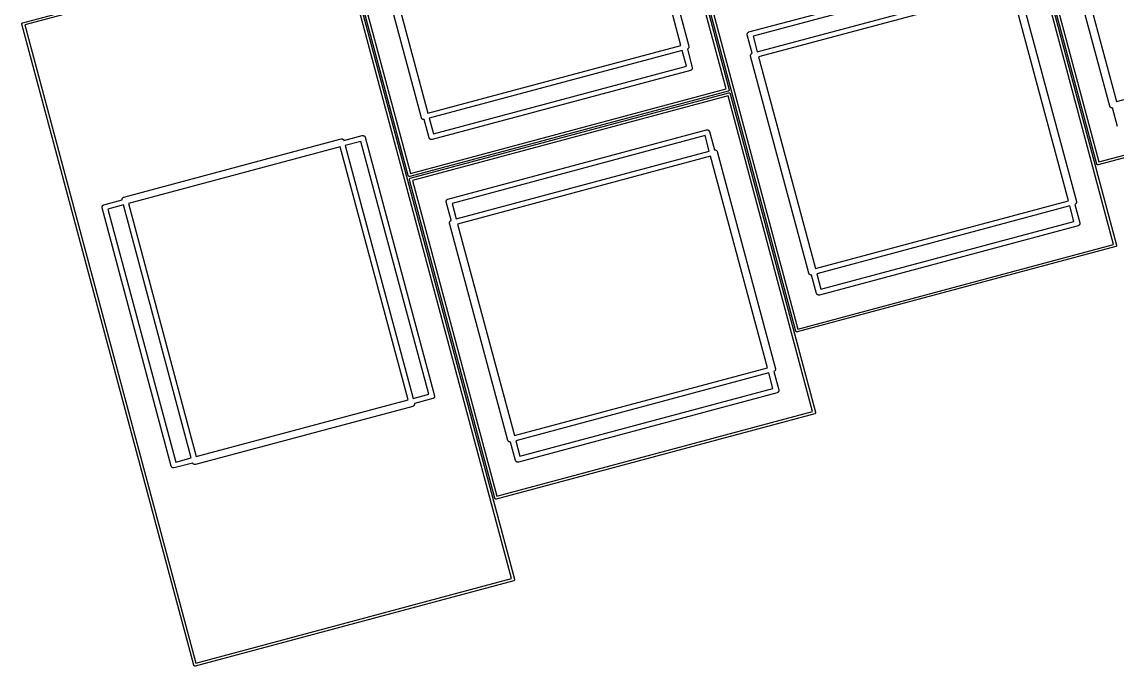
# Model space of a CAD drawing. Extents: x -24 to 329, y -138 to -2.
# Drawn here: x 164.4 to 226.9, y -137.6 to -100.9 of the extents above; entities that cross this region are included whole.
import ezdxf

# ---------------------------------------------------------------- set-up
doc = ezdxf.new("R2010")
doc.units = 0
doc.header["$MEASUREMENT"] = 0
doc.layers.add('BLACK', color=7, linetype='CONTINUOUS')

msp = doc.modelspace()

# ---------------------------------------------------------------- linework, layer by layer
at = {"layer": 'BLACK', "linetype": 'CONTINUOUS'}
for p, q in [((204.563, -104.704), (199.737, -86.6953)), ((199.863, -86.5758), (204.731, -104.744)), ((199.117, -89.8729), (202.437, -102.262)), ((201.979, -102.216), (198.744, -90.1417)), ((225.696, -108.988), (220.827, -90.8195)), ((220.996, -90.8601), (225.821, -108.868)), ((186.429, -109.648), (181.56, -91.48)), ((181.729, -91.5206), (186.554, -109.529)), ((226.442, -105.691), (223.122, -93.3016)), ((223.58, -93.3479), (226.815, -105.422)), ((187.175, -106.351), (183.855, -93.9622)), ((184.313, -94.0085), (187.548, -106.083)), ((226.661, -113.574), (221.836, -95.5655)), ((221.962, -95.446), (226.83, -113.614)), ((164.441, -100.926), (182.61, -96.0574)), ((182.695, -96.1065), (192.494, -132.676)), ((182.569, -96.226), (164.561, -101.051)), ((192.325, -132.635), (182.569, -96.226)), ((205.861, -101.453), (220.607, -97.5014)), ((220.527, -97.8334), (206.096, -101.7)), ((206.334, -102.589), (220.765, -98.7221)), ((220.843, -99.0119), (206.412, -102.879)), ((224.078, -111.086), (220.843, -99.0119)), ((221.216, -98.743), (224.535, -111.132)), ((208.527, -118.519), (203.659, -100.35)), ((203.828, -100.391), (208.653, -118.399)), ((164.39, -100.991), (164.392, -100.984)), ((164.391, -100.997), (164.39, -100.991)), ((164.39, -101.004), (164.391, -100.997)), ((164.392, -101.011), (164.39, -101.004)), ((164.392, -100.984), (164.393, -100.977)), ((174.191, -137.58), (164.392, -101.011)), ((164.392, -101.011), (164.392, -101.011)), ((164.393, -100.977), (164.396, -100.971)), ((164.396, -100.971), (164.397, -100.965)), ((164.397, -100.965), (164.401, -100.959)), ((164.401, -100.959), (164.404, -100.953)), ((164.404, -100.953), (164.409, -100.948)), ((164.409, -100.948), (164.413, -100.943)), ((164.413, -100.943), (164.418, -100.939)), ((164.418, -100.939), (164.423, -100.934)), ((164.423, -100.934), (164.429, -100.931)), ((164.429, -100.931), (164.435, -100.927)), ((164.435, -100.927), (164.441, -100.926)), ((164.441, -100.926), (164.441, -100.926)), ((164.561, -101.051), (174.317, -137.461)), ((205.76, -101.581), (205.764, -101.568)), ((205.762, -101.594), (205.76, -101.581)), ((205.76, -101.607), (205.762, -101.594)), ((205.764, -101.62), (205.76, -101.607)), ((205.764, -101.568), (205.765, -101.555)), ((206.044, -102.666), (205.764, -101.62)), ((205.764, -101.62), (205.764, -101.62)), ((205.765, -101.555), (205.771, -101.543)), ((205.771, -101.543), (205.774, -101.53)), ((205.774, -101.53), (205.782, -101.519)), ((205.782, -101.519), (205.787, -101.507)), ((205.787, -101.507), (205.797, -101.497)), ((205.797, -101.497), (205.804, -101.486)), ((205.804, -101.486), (205.815, -101.479)), ((205.815, -101.479), (205.825, -101.469)), ((205.825, -101.469), (205.837, -101.464)), ((205.837, -101.464), (205.848, -101.456)), ((205.848, -101.456), (205.861, -101.453)), ((205.861, -101.453), (205.861, -101.453)), ((206.096, -101.7), (206.334, -102.589)), ((226.815, -105.422), (241.246, -101.555)), ((187.548, -106.083), (201.979, -102.216)), ((202.353, -102.426), (202.346, -102.428)), ((202.346, -102.428), (202.627, -103.474)), ((202.364, -102.419), (202.353, -102.426)), ((202.376, -102.413), (202.364, -102.419)), ((202.385, -102.404), (202.376, -102.413)), ((202.396, -102.396), (202.385, -102.404)), ((202.404, -102.385), (202.396, -102.396)), ((202.413, -102.376), (202.404, -102.385)), ((202.419, -102.363), (202.413, -102.376)), ((202.426, -102.353), (202.419, -102.363)), ((202.43, -102.34), (202.426, -102.353)), ((202.435, -102.328), (202.43, -102.34)), ((202.437, -102.314), (202.435, -102.328)), ((202.437, -102.262), (202.437, -102.262)), ((202.437, -102.262), (202.44, -102.275)), ((202.44, -102.301), (202.437, -102.314)), ((202.44, -102.275), (202.439, -102.288)), ((202.439, -102.288), (202.44, -102.301)), ((202.057, -102.506), (187.626, -106.372)), ((202.295, -103.394), (202.057, -102.506)), ((205.951, -102.793), (205.954, -102.78)), ((205.952, -102.806), (205.951, -102.793)), ((205.951, -102.819), (205.952, -102.806)), ((205.954, -102.832), (205.951, -102.819)), ((205.954, -102.78), (205.955, -102.767)), ((209.274, -115.222), (205.954, -102.832)), ((205.954, -102.832), (205.954, -102.832)), ((205.955, -102.767), (205.961, -102.755)), ((205.961, -102.755), (205.964, -102.742)), ((205.964, -102.742), (205.972, -102.731)), ((205.972, -102.731), (205.978, -102.719)), ((205.978, -102.719), (205.987, -102.709)), ((205.987, -102.709), (205.995, -102.699)), ((205.995, -102.699), (206.006, -102.691)), ((206.006, -102.691), (206.015, -102.681)), ((206.015, -102.681), (206.027, -102.676)), ((206.027, -102.676), (206.038, -102.668)), ((206.038, -102.668), (206.044, -102.666)), ((206.412, -102.879), (209.647, -114.953)), ((202.53, -103.642), (187.784, -107.593)), ((187.864, -107.261), (202.295, -103.394)), ((202.543, -103.638), (202.53, -103.642)), ((202.53, -103.642), (202.53, -103.642)), ((202.554, -103.631), (202.543, -103.638)), ((202.566, -103.625), (202.554, -103.631)), ((202.575, -103.616), (202.566, -103.625)), ((202.586, -103.608), (202.575, -103.616)), ((202.594, -103.597), (202.586, -103.608)), ((202.603, -103.588), (202.594, -103.597)), ((202.609, -103.576), (202.603, -103.588)), ((202.616, -103.565), (202.609, -103.576)), ((202.62, -103.552), (202.616, -103.565)), ((202.626, -103.54), (202.62, -103.552)), ((202.627, -103.526), (202.626, -103.54)), ((202.627, -103.474), (202.627, -103.474)), ((202.627, -103.474), (202.63, -103.487)), ((202.63, -103.514), (202.627, -103.526)), ((202.63, -103.487), (202.629, -103.5)), ((202.629, -103.5), (202.63, -103.514)), ((243.949, -104.169), (225.781, -109.037)), ((225.821, -108.868), (243.83, -104.043)), ((204.682, -104.829), (186.514, -109.698)), ((186.54, -109.796), (204.708, -104.928)), ((186.554, -109.529), (204.563, -104.704)), ((204.689, -104.828), (204.682, -104.829)), ((204.682, -104.829), (204.682, -104.829)), ((204.694, -104.824), (204.689, -104.828)), ((204.7, -104.821), (204.694, -104.824)), ((204.705, -104.816), (204.7, -104.821)), ((204.711, -104.812), (204.705, -104.816)), ((204.708, -104.928), (204.709, -104.928)), ((204.709, -104.928), (204.715, -104.926)), ((204.715, -104.807), (204.711, -104.812)), ((204.719, -104.802), (204.715, -104.807)), ((204.715, -104.926), (204.722, -104.926)), ((204.722, -104.796), (204.719, -104.802)), ((204.726, -104.79), (204.722, -104.796)), ((204.722, -104.926), (204.729, -104.926)), ((204.728, -104.784), (204.726, -104.79)), ((204.731, -104.778), (204.728, -104.784)), ((204.729, -104.926), (204.735, -104.928)), ((204.731, -104.744), (204.731, -104.744)), ((204.731, -104.744), (204.733, -104.751)), ((204.733, -104.764), (204.731, -104.771)), ((204.731, -104.771), (204.731, -104.778)), ((204.733, -104.751), (204.733, -104.758)), ((204.733, -104.758), (204.733, -104.764)), ((204.735, -104.928), (204.742, -104.928)), ((204.742, -104.928), (204.748, -104.931)), ((204.748, -104.931), (204.754, -104.933)), ((204.754, -104.933), (204.76, -104.937)), ((204.76, -104.937), (204.766, -104.939)), ((204.766, -104.939), (204.771, -104.944)), ((204.771, -104.944), (204.776, -104.948)), ((204.668, -105.096), (186.66, -109.922)), ((209.493, -123.105), (204.668, -105.096)), ((204.776, -104.948), (204.78, -104.954)), ((204.78, -104.954), (204.785, -104.958)), ((204.785, -104.958), (204.788, -104.965)), ((204.788, -104.965), (204.792, -104.97)), ((204.792, -104.97), (204.794, -104.977)), ((204.794, -104.977), (204.794, -104.977)), ((204.794, -104.977), (209.662, -123.145)), ((226.445, -105.704), (226.442, -105.691)), ((226.442, -105.691), (226.442, -105.691)), ((226.453, -105.715), (226.445, -105.704)), ((226.459, -105.727), (226.453, -105.715)), ((226.468, -105.736), (226.459, -105.727)), ((226.476, -105.747), (226.468, -105.736)), ((226.487, -105.755), (226.476, -105.747)), ((226.496, -105.764), (226.487, -105.755)), ((226.508, -105.77), (226.496, -105.764)), ((226.519, -105.777), (226.508, -105.77)), ((226.532, -105.781), (226.519, -105.777)), ((226.544, -105.786), (226.532, -105.781)), ((226.557, -105.788), (226.544, -105.786)), ((226.57, -105.791), (226.557, -105.788)), ((226.583, -105.79), (226.57, -105.791)), ((226.597, -105.791), (226.583, -105.79)), ((226.603, -105.789), (226.597, -105.791)), ((226.883, -106.836), (226.603, -105.789)), ((187.178, -106.364), (187.175, -106.351)), ((187.175, -106.351), (187.175, -106.351)), ((187.186, -106.375), (187.178, -106.364)), ((187.192, -106.387), (187.186, -106.375)), ((187.201, -106.397), (187.192, -106.387)), ((187.209, -106.408), (187.201, -106.397)), ((187.22, -106.415), (187.209, -106.408)), ((187.229, -106.425), (187.22, -106.415)), ((187.241, -106.43), (187.229, -106.425)), ((187.252, -106.438), (187.241, -106.43)), ((187.265, -106.441), (187.252, -106.438)), ((187.277, -106.447), (187.265, -106.441)), ((187.29, -106.448), (187.277, -106.447)), ((187.303, -106.452), (187.29, -106.448)), ((187.316, -106.45), (187.303, -106.452)), ((187.33, -106.452), (187.316, -106.45)), ((187.336, -106.45), (187.33, -106.452)), ((187.616, -107.496), (187.336, -106.45)), ((187.626, -106.372), (187.864, -107.261)), ((182.759, -107.643), (183.805, -107.362)), ((183.805, -107.362), (183.818, -107.359)), ((183.805, -107.362), (183.805, -107.362)), ((183.818, -107.359), (183.831, -107.36)), ((183.831, -107.36), (183.844, -107.359)), ((183.844, -107.359), (183.857, -107.362)), ((183.857, -107.362), (183.87, -107.364)), ((183.87, -107.364), (183.883, -107.369)), ((183.883, -107.369), (183.895, -107.373)), ((183.895, -107.373), (183.906, -107.38)), ((183.906, -107.38), (183.918, -107.386)), ((183.918, -107.386), (183.928, -107.395)), ((183.928, -107.395), (183.939, -107.403)), ((183.939, -107.403), (183.946, -107.414)), ((183.946, -107.414), (183.956, -107.423)), ((183.956, -107.423), (183.961, -107.435)), ((183.961, -107.435), (183.969, -107.446)), ((188.692, -110.983), (203.438, -107.032)), ((203.358, -107.364), (188.928, -111.231)), ((203.597, -108.253), (203.358, -107.364)), ((203.438, -107.032), (203.451, -107.029)), ((203.438, -107.032), (203.438, -107.032)), ((203.451, -107.029), (203.465, -107.03)), ((203.465, -107.03), (203.478, -107.029)), ((203.478, -107.029), (203.491, -107.032)), ((203.491, -107.032), (203.504, -107.033)), ((203.504, -107.033), (203.516, -107.039)), ((203.516, -107.039), (203.529, -107.042)), ((203.529, -107.042), (203.54, -107.05)), ((203.54, -107.05), (203.552, -107.056)), ((203.552, -107.056), (203.561, -107.065)), ((203.561, -107.065), (203.572, -107.073)), ((203.572, -107.073), (203.58, -107.084)), ((203.58, -107.084), (203.589, -107.093)), ((203.589, -107.093), (203.595, -107.105)), ((203.595, -107.105), (203.603, -107.116)), ((203.603, -107.116), (203.606, -107.129)), ((203.606, -107.129), (203.606, -107.129)), ((203.606, -107.129), (203.886, -108.175)), ((170.204, -110.872), (182.593, -107.553)), ((182.547, -108.01), (170.472, -111.245)), ((186.413, -122.441), (182.547, -108.01)), ((182.593, -107.553), (182.606, -107.549)), ((182.593, -107.553), (182.593, -107.553)), ((182.606, -107.549), (182.619, -107.55)), ((182.619, -107.55), (182.632, -107.549)), ((182.632, -107.549), (182.645, -107.553)), ((182.645, -107.553), (182.658, -107.554)), ((182.658, -107.554), (182.67, -107.559)), ((182.67, -107.559), (182.683, -107.563)), ((182.683, -107.563), (182.694, -107.571)), ((182.694, -107.571), (182.706, -107.576)), ((182.706, -107.576), (182.716, -107.586)), ((182.716, -107.586), (182.727, -107.593)), ((182.727, -107.593), (182.734, -107.604)), ((182.734, -107.604), (182.744, -107.614)), ((182.744, -107.614), (182.749, -107.626)), ((182.749, -107.626), (182.757, -107.637)), ((182.757, -107.637), (182.759, -107.643)), ((183.725, -107.694), (182.836, -107.933)), ((182.836, -107.933), (186.703, -122.363)), ((187.592, -122.125), (183.725, -107.694)), ((183.969, -107.446), (183.973, -107.459)), ((183.973, -107.459), (183.973, -107.459)), ((183.973, -107.459), (187.924, -122.205)), ((187.62, -107.509), (187.616, -107.496)), ((187.616, -107.496), (187.616, -107.496)), ((187.627, -107.52), (187.62, -107.509)), ((187.633, -107.532), (187.627, -107.52)), ((187.642, -107.541), (187.633, -107.532)), ((187.65, -107.552), (187.642, -107.541)), ((187.661, -107.56), (187.65, -107.552)), ((187.67, -107.569), (187.661, -107.56)), ((187.682, -107.575), (187.67, -107.569)), ((187.693, -107.583), (187.682, -107.575)), ((187.706, -107.586), (187.693, -107.583)), ((187.718, -107.592), (187.706, -107.586)), ((187.732, -107.593), (187.718, -107.592)), ((187.744, -107.596), (187.732, -107.593)), ((187.758, -107.595), (187.744, -107.596)), ((187.771, -107.596), (187.758, -107.595)), ((187.784, -107.593), (187.771, -107.596)), ((187.784, -107.593), (187.784, -107.593)), ((189.166, -112.12), (203.597, -108.253)), ((203.674, -108.543), (189.243, -112.409)), ((206.909, -120.617), (203.674, -108.543)), ((203.886, -108.175), (203.893, -108.174)), ((203.893, -108.174), (203.906, -108.175)), ((203.906, -108.175), (203.919, -108.174)), ((203.919, -108.174), (203.932, -108.177)), ((203.932, -108.177), (203.945, -108.178)), ((203.945, -108.178), (203.957, -108.184)), ((203.957, -108.184), (203.97, -108.187)), ((203.97, -108.187), (203.981, -108.195)), ((203.981, -108.195), (203.993, -108.2)), ((203.993, -108.2), (204.003, -108.21)), ((204.003, -108.21), (204.014, -108.218)), ((204.014, -108.218), (204.021, -108.228)), ((204.021, -108.228), (204.031, -108.238)), ((204.031, -108.238), (204.036, -108.25)), ((204.036, -108.25), (204.044, -108.261)), ((204.044, -108.261), (204.047, -108.274)), ((204.047, -108.274), (204.047, -108.274)), ((204.047, -108.274), (207.367, -120.663)), ((225.697, -108.994), (225.696, -108.988)), ((225.696, -108.988), (225.696, -108.988)), ((225.701, -109), (225.697, -108.994)), ((225.704, -109.006), (225.701, -109)), ((225.709, -109.011), (225.704, -109.006)), ((225.713, -109.016), (225.709, -109.011)), ((225.718, -109.02), (225.713, -109.016)), ((225.723, -109.025), (225.718, -109.02)), ((225.729, -109.028), (225.723, -109.025)), ((225.735, -109.032), (225.729, -109.028)), ((225.741, -109.034), (225.735, -109.032)), ((225.747, -109.036), (225.741, -109.034)), ((225.754, -109.037), (225.747, -109.036)), ((225.761, -109.039), (225.754, -109.037)), ((225.768, -109.038), (225.761, -109.039)), ((225.774, -109.039), (225.768, -109.038)), ((225.781, -109.037), (225.774, -109.039)), ((225.781, -109.037), (225.781, -109.037)), ((186.43, -109.655), (186.429, -109.648)), ((186.429, -109.648), (186.429, -109.648)), ((186.434, -109.661), (186.43, -109.655)), ((186.437, -109.667), (186.434, -109.661)), ((186.442, -109.671), (186.437, -109.667)), ((186.446, -109.677), (186.442, -109.671)), ((186.451, -109.681), (186.446, -109.677)), ((186.456, -109.686), (186.451, -109.681)), ((186.462, -109.689), (186.456, -109.686)), ((186.468, -109.692), (186.462, -109.689)), ((186.474, -109.694), (186.468, -109.692)), ((186.48, -109.697), (186.474, -109.694)), ((186.487, -109.698), (186.48, -109.697)), ((186.494, -109.699), (186.487, -109.698)), ((186.489, -109.861), (186.491, -109.854)), ((186.49, -109.868), (186.489, -109.861)), ((186.489, -109.874), (186.49, -109.868)), ((186.491, -109.881), (186.489, -109.874)), ((186.491, -109.854), (186.492, -109.848)), ((191.359, -128.049), (186.491, -109.881)), ((186.491, -109.881), (186.491, -109.881)), ((186.492, -109.848), (186.494, -109.841)), ((186.501, -109.699), (186.494, -109.699)), ((186.494, -109.841), (186.496, -109.835)), ((186.496, -109.835), (186.5, -109.829)), ((186.5, -109.829), (186.503, -109.823)), ((186.507, -109.699), (186.501, -109.699)), ((186.503, -109.823), (186.508, -109.818)), ((186.514, -109.698), (186.507, -109.699)), ((186.508, -109.818), (186.512, -109.813)), ((186.512, -109.813), (186.517, -109.809)), ((186.514, -109.698), (186.514, -109.698)), ((186.517, -109.809), (186.522, -109.804)), ((186.522, -109.804), (186.528, -109.801)), ((186.528, -109.801), (186.534, -109.797)), ((186.534, -109.797), (186.54, -109.796)), ((186.54, -109.796), (186.54, -109.796)), ((186.66, -109.922), (191.485, -127.93)), ((169.059, -111.314), (170.105, -111.033)), ((170.103, -111.001), (170.107, -110.988)), ((170.105, -111.014), (170.103, -111.001)), ((170.103, -111.027), (170.105, -111.014)), ((170.105, -111.033), (170.103, -111.027)), ((170.107, -110.988), (170.108, -110.974)), ((170.108, -110.974), (170.114, -110.962)), ((170.114, -110.962), (170.117, -110.949)), ((170.117, -110.949), (170.125, -110.939)), ((170.125, -110.939), (170.13, -110.926)), ((170.13, -110.926), (170.14, -110.917)), ((170.14, -110.917), (170.147, -110.906)), ((170.147, -110.906), (170.158, -110.898)), ((170.158, -110.898), (170.168, -110.889)), ((170.168, -110.889), (170.18, -110.883)), ((170.18, -110.883), (170.191, -110.876)), ((170.191, -110.876), (170.204, -110.872)), ((170.204, -110.872), (170.204, -110.872)), ((188.592, -111.112), (188.596, -111.099)), ((188.593, -111.125), (188.592, -111.112)), ((188.592, -111.138), (188.593, -111.125)), ((188.596, -111.151), (188.592, -111.138)), ((188.596, -111.099), (188.597, -111.085)), ((188.876, -112.197), (188.596, -111.151)), ((188.596, -111.151), (188.596, -111.151)), ((188.597, -111.085), (188.602, -111.073)), ((188.602, -111.073), (188.606, -111.06)), ((188.606, -111.06), (188.613, -111.05)), ((188.613, -111.05), (188.619, -111.037)), ((188.619, -111.037), (188.628, -111.028)), ((188.628, -111.028), (188.636, -111.017)), ((188.636, -111.017), (188.647, -111.01)), ((188.647, -111.01), (188.656, -111)), ((188.656, -111), (188.669, -110.994)), ((188.669, -110.994), (188.679, -110.987)), ((188.679, -110.987), (188.692, -110.983)), ((188.692, -110.983), (188.692, -110.983)), ((209.647, -114.953), (224.078, -111.086)), ((224.535, -111.185), (224.534, -111.198)), ((224.535, -111.132), (224.535, -111.132)), ((224.535, -111.132), (224.539, -111.145)), ((224.539, -111.172), (224.535, -111.185)), ((224.539, -111.145), (224.538, -111.158)), ((224.538, -111.158), (224.539, -111.172)), ((168.959, -111.442), (168.962, -111.429)), ((168.96, -111.455), (168.959, -111.442)), ((168.959, -111.468), (168.96, -111.455)), ((168.962, -111.481), (168.959, -111.468)), ((168.962, -111.429), (168.963, -111.416)), ((172.913, -126.227), (168.962, -111.481)), ((168.962, -111.481), (168.962, -111.481)), ((168.963, -111.416), (168.969, -111.404)), ((168.969, -111.404), (168.972, -111.391)), ((168.972, -111.391), (168.98, -111.38)), ((168.98, -111.38), (168.986, -111.368)), ((168.986, -111.368), (168.995, -111.358)), ((168.995, -111.358), (169.003, -111.347)), ((169.003, -111.347), (169.014, -111.34)), ((169.014, -111.34), (169.023, -111.33)), ((169.023, -111.33), (169.035, -111.325)), ((169.035, -111.325), (169.046, -111.317)), ((169.046, -111.317), (169.059, -111.314)), ((169.059, -111.314), (169.059, -111.314)), ((170.183, -111.323), (169.294, -111.561)), ((169.294, -111.561), (173.161, -125.992)), ((174.049, -125.754), (170.183, -111.323)), ((170.472, -111.245), (174.339, -125.676)), ((188.928, -111.231), (189.166, -112.12)), ((224.155, -111.376), (209.724, -115.242)), ((224.393, -112.264), (224.155, -111.376)), ((224.451, -111.296), (224.445, -111.298)), ((224.445, -111.298), (224.725, -112.344)), ((224.462, -111.289), (224.451, -111.296)), ((224.474, -111.283), (224.462, -111.289)), ((224.484, -111.274), (224.474, -111.283)), ((224.495, -111.266), (224.484, -111.274)), ((224.502, -111.255), (224.495, -111.266)), ((224.512, -111.246), (224.502, -111.255)), ((224.517, -111.234), (224.512, -111.246)), ((224.525, -111.223), (224.517, -111.234)), ((224.529, -111.21), (224.525, -111.223)), ((224.534, -111.198), (224.529, -111.21)), ((188.782, -112.324), (188.786, -112.311)), ((188.783, -112.337), (188.782, -112.324)), ((188.782, -112.35), (188.783, -112.337)), ((188.786, -112.363), (188.782, -112.35)), ((188.786, -112.311), (188.787, -112.298)), ((192.105, -124.752), (188.786, -112.363)), ((188.786, -112.363), (188.786, -112.363)), ((188.787, -112.298), (188.793, -112.285)), ((188.793, -112.285), (188.796, -112.273)), ((188.796, -112.273), (188.804, -112.262)), ((188.804, -112.262), (188.809, -112.25)), ((188.809, -112.25), (188.819, -112.24)), ((188.819, -112.24), (188.826, -112.229)), ((188.826, -112.229), (188.837, -112.222)), ((188.837, -112.222), (188.847, -112.212)), ((188.847, -112.212), (188.859, -112.207)), ((188.859, -112.207), (188.87, -112.199)), ((188.87, -112.199), (188.876, -112.197)), ((189.243, -112.409), (192.479, -124.483)), ((209.963, -116.131), (224.393, -112.264)), ((224.715, -112.435), (224.708, -112.446)), ((224.719, -112.422), (224.715, -112.435)), ((224.724, -112.41), (224.719, -112.422)), ((224.725, -112.397), (224.724, -112.41)), ((224.725, -112.344), (224.725, -112.344)), ((224.725, -112.344), (224.729, -112.357)), ((224.729, -112.384), (224.725, -112.397)), ((224.729, -112.357), (224.728, -112.37)), ((224.728, -112.37), (224.729, -112.384)), ((224.629, -112.512), (209.883, -116.463)), ((224.642, -112.508), (224.629, -112.512)), ((224.629, -112.512), (224.629, -112.512)), ((224.652, -112.501), (224.642, -112.508)), ((224.665, -112.495), (224.652, -112.501)), ((224.674, -112.486), (224.665, -112.495)), ((224.685, -112.478), (224.674, -112.486)), ((224.693, -112.467), (224.685, -112.478)), ((224.702, -112.458), (224.693, -112.467)), ((224.708, -112.446), (224.702, -112.458)), ((208.653, -118.399), (226.661, -113.574)), ((226.804, -113.686), (226.799, -113.691)), ((226.81, -113.682), (226.804, -113.686)), ((226.813, -113.677), (226.81, -113.682)), ((226.818, -113.672), (226.813, -113.677)), ((226.821, -113.666), (226.818, -113.672)), ((226.825, -113.66), (226.821, -113.666)), ((226.827, -113.654), (226.825, -113.66)), ((226.83, -113.648), (226.827, -113.654)), ((226.83, -113.614), (226.83, -113.614)), ((226.83, -113.614), (226.832, -113.621)), ((226.832, -113.634), (226.83, -113.641)), ((226.83, -113.641), (226.83, -113.648)), ((226.832, -113.621), (226.831, -113.628)), ((226.831, -113.628), (226.832, -113.634)), ((226.781, -113.7), (208.613, -118.568)), ((226.788, -113.698), (226.781, -113.7)), ((226.781, -113.7), (226.781, -113.7)), ((226.793, -113.694), (226.788, -113.698)), ((226.799, -113.691), (226.793, -113.694)), ((209.277, -115.234), (209.274, -115.222)), ((209.274, -115.222), (209.274, -115.222)), ((209.285, -115.245), (209.277, -115.234)), ((209.29, -115.257), (209.285, -115.245)), ((209.3, -115.267), (209.29, -115.257)), ((209.307, -115.278), (209.3, -115.267)), ((209.318, -115.285), (209.307, -115.278)), ((209.328, -115.295), (209.318, -115.285)), ((209.34, -115.3), (209.328, -115.295)), ((209.351, -115.308), (209.34, -115.3)), ((209.364, -115.312), (209.351, -115.308)), ((209.376, -115.317), (209.364, -115.312)), ((209.389, -115.318), (209.376, -115.317)), ((209.402, -115.322), (209.389, -115.318)), ((209.415, -115.321), (209.402, -115.322)), ((209.428, -115.322), (209.415, -115.321)), ((209.435, -115.32), (209.428, -115.322)), ((209.715, -116.366), (209.435, -115.32)), ((209.724, -115.242), (209.963, -116.131)), ((209.718, -116.379), (209.715, -116.366)), ((209.715, -116.366), (209.715, -116.366)), ((209.726, -116.39), (209.718, -116.379)), ((209.732, -116.402), (209.726, -116.39)), ((209.741, -116.412), (209.732, -116.402)), ((209.749, -116.423), (209.741, -116.412)), ((209.76, -116.43), (209.749, -116.423)), ((209.769, -116.44), (209.76, -116.43)), ((209.781, -116.445), (209.769, -116.44)), ((209.792, -116.453), (209.781, -116.445)), ((209.805, -116.456), (209.792, -116.453)), ((209.817, -116.462), (209.805, -116.456)), ((209.83, -116.463), (209.817, -116.462)), ((209.843, -116.467), (209.83, -116.463)), ((209.856, -116.465), (209.843, -116.467)), ((209.87, -116.467), (209.856, -116.465)), ((209.883, -116.463), (209.87, -116.467)), ((209.883, -116.463), (209.883, -116.463)), ((208.529, -118.525), (208.527, -118.519)), ((208.527, -118.519), (208.527, -118.519)), ((208.533, -118.531), (208.529, -118.525)), ((208.536, -118.537), (208.533, -118.531)), ((208.541, -118.542), (208.536, -118.537)), ((208.545, -118.547), (208.541, -118.542)), ((208.55, -118.551), (208.545, -118.547)), ((208.555, -118.556), (208.55, -118.551)), ((208.561, -118.559), (208.555, -118.556)), ((208.567, -118.563), (208.561, -118.559)), ((208.573, -118.564), (208.567, -118.563)), ((208.579, -118.567), (208.573, -118.564)), ((208.586, -118.568), (208.579, -118.567)), ((208.593, -118.57), (208.586, -118.568)), ((208.599, -118.569), (208.593, -118.57)), ((208.606, -118.57), (208.599, -118.569)), ((208.613, -118.568), (208.606, -118.57)), ((208.613, -118.568), (208.613, -118.568)), ((192.479, -124.483), (206.909, -120.617)), ((206.987, -120.906), (192.556, -124.773)), ((207.225, -121.795), (206.987, -120.906)), ((207.283, -120.827), (207.277, -120.829)), ((207.277, -120.829), (207.557, -121.875)), ((207.294, -120.819), (207.283, -120.827)), ((207.306, -120.814), (207.294, -120.819)), ((207.316, -120.804), (207.306, -120.814)), ((207.326, -120.797), (207.316, -120.804)), ((207.334, -120.786), (207.326, -120.797)), ((207.344, -120.776), (207.334, -120.786)), ((207.349, -120.764), (207.344, -120.776)), ((207.357, -120.753), (207.349, -120.764)), ((207.36, -120.741), (207.357, -120.753)), ((207.366, -120.729), (207.36, -120.741)), ((207.367, -120.715), (207.366, -120.729)), ((207.367, -120.663), (207.367, -120.663)), ((207.367, -120.663), (207.37, -120.676)), ((207.37, -120.702), (207.367, -120.715)), ((207.37, -120.676), (207.369, -120.689)), ((207.369, -120.689), (207.37, -120.702)), ((192.794, -125.662), (207.225, -121.795)), ((186.703, -122.363), (187.592, -122.125)), ((187.827, -122.373), (186.781, -122.653)), ((187.84, -122.369), (187.827, -122.373)), ((187.827, -122.373), (187.827, -122.373)), ((187.851, -122.362), (187.84, -122.369)), ((187.863, -122.356), (187.851, -122.362)), ((187.872, -122.347), (187.863, -122.356)), ((187.883, -122.339), (187.872, -122.347)), ((187.891, -122.328), (187.883, -122.339)), ((187.9, -122.319), (187.891, -122.328)), ((187.906, -122.307), (187.9, -122.319)), ((187.913, -122.296), (187.906, -122.307)), ((187.917, -122.283), (187.913, -122.296)), ((187.923, -122.271), (187.917, -122.283)), ((187.924, -122.258), (187.923, -122.271)), ((187.924, -122.205), (187.924, -122.205)), ((187.924, -122.205), (187.927, -122.218)), ((187.927, -122.245), (187.924, -122.258)), ((187.927, -122.218), (187.926, -122.231)), ((187.926, -122.231), (187.927, -122.245)), ((207.46, -122.043), (192.714, -125.994)), ((207.473, -122.039), (207.46, -122.043)), ((207.46, -122.043), (207.46, -122.043)), ((207.484, -122.032), (207.473, -122.039)), ((207.496, -122.026), (207.484, -122.032)), ((207.506, -122.017), (207.496, -122.026)), ((207.517, -122.009), (207.506, -122.017)), ((207.524, -121.998), (207.517, -122.009)), ((207.534, -121.989), (207.524, -121.998)), ((207.539, -121.976), (207.534, -121.989)), ((207.547, -121.966), (207.539, -121.976)), ((207.55, -121.953), (207.547, -121.966)), ((207.556, -121.941), (207.55, -121.953)), ((207.557, -121.927), (207.556, -121.941)), ((207.557, -121.875), (207.557, -121.875)), ((207.557, -121.875), (207.561, -121.888)), ((207.561, -121.914), (207.557, -121.927)), ((207.561, -121.888), (207.56, -121.901)), ((207.56, -121.901), (207.561, -121.914)), ((186.682, -122.814), (174.293, -126.134)), ((174.339, -125.676), (186.413, -122.441)), ((186.695, -122.811), (186.682, -122.814)), ((186.682, -122.814), (186.682, -122.814)), ((186.706, -122.803), (186.695, -122.811)), ((186.718, -122.798), (186.706, -122.803)), ((186.727, -122.788), (186.718, -122.798)), ((186.738, -122.78), (186.727, -122.788)), ((186.746, -122.77), (186.738, -122.78)), ((186.755, -122.76), (186.746, -122.77)), ((186.761, -122.748), (186.755, -122.76)), ((186.769, -122.737), (186.761, -122.748)), ((186.772, -122.724), (186.769, -122.737)), ((186.778, -122.712), (186.772, -122.724)), ((186.779, -122.699), (186.778, -122.712)), ((186.782, -122.686), (186.779, -122.699)), ((186.781, -122.653), (186.782, -122.66)), ((186.782, -122.66), (186.781, -122.673)), ((186.781, -122.673), (186.782, -122.686)), ((209.613, -123.23), (191.444, -128.098)), ((191.485, -127.93), (209.493, -123.105)), ((209.619, -123.229), (209.613, -123.23)), ((209.613, -123.23), (209.613, -123.23)), ((209.625, -123.225), (209.619, -123.229)), ((209.631, -123.222), (209.625, -123.225)), ((209.636, -123.217), (209.631, -123.222)), ((209.641, -123.213), (209.636, -123.217)), ((209.645, -123.208), (209.641, -123.213)), ((209.65, -123.203), (209.645, -123.208)), ((209.653, -123.197), (209.65, -123.203)), ((209.657, -123.191), (209.653, -123.197)), ((209.658, -123.185), (209.657, -123.191)), ((209.661, -123.178), (209.658, -123.185)), ((209.662, -123.172), (209.661, -123.178)), ((209.662, -123.145), (209.662, -123.145)), ((209.662, -123.145), (209.664, -123.152)), ((209.664, -123.165), (209.662, -123.172)), ((209.664, -123.152), (209.663, -123.158)), ((209.663, -123.158), (209.664, -123.165)), ((192.109, -124.765), (192.105, -124.752)), ((192.105, -124.752), (192.105, -124.752)), ((192.117, -124.776), (192.109, -124.765)), ((192.122, -124.788), (192.117, -124.776)), ((192.132, -124.798), (192.122, -124.788)), ((192.139, -124.808), (192.132, -124.798)), ((192.15, -124.816), (192.139, -124.808)), ((192.16, -124.826), (192.15, -124.816)), ((192.172, -124.831), (192.16, -124.826)), ((192.183, -124.839), (192.172, -124.831)), ((192.195, -124.842), (192.183, -124.839)), ((192.207, -124.848), (192.195, -124.842)), ((192.221, -124.849), (192.207, -124.848)), ((192.234, -124.853), (192.221, -124.849)), ((192.247, -124.851), (192.234, -124.853)), ((192.26, -124.853), (192.247, -124.851)), ((192.266, -124.851), (192.26, -124.853)), ((192.547, -125.897), (192.266, -124.851)), ((192.556, -124.773), (192.794, -125.662)), ((174.127, -126.044), (173.081, -126.324)), ((173.161, -125.992), (174.049, -125.754)), ((174.129, -126.05), (174.127, -126.044)), ((174.136, -126.061), (174.129, -126.05)), ((174.142, -126.073), (174.136, -126.061)), ((174.151, -126.082), (174.142, -126.073)), ((174.159, -126.093), (174.151, -126.082)), ((174.17, -126.101), (174.159, -126.093)), ((174.179, -126.11), (174.17, -126.101)), ((174.192, -126.116), (174.179, -126.11)), ((174.202, -126.124), (174.192, -126.116)), ((174.215, -126.127), (174.202, -126.124)), ((174.227, -126.133), (174.215, -126.127)), ((174.241, -126.134), (174.227, -126.133)), ((174.254, -126.137), (174.241, -126.134)), ((174.267, -126.136), (174.254, -126.137)), ((174.28, -126.137), (174.267, -126.136)), ((174.293, -126.134), (174.28, -126.137)), ((174.293, -126.134), (174.293, -126.134)), ((192.55, -125.91), (192.547, -125.897)), ((192.547, -125.897), (192.547, -125.897)), ((192.558, -125.921), (192.55, -125.91)), ((192.563, -125.933), (192.558, -125.921)), ((192.573, -125.942), (192.563, -125.933)), ((192.581, -125.953), (192.573, -125.942)), ((192.591, -125.961), (192.581, -125.953)), ((192.601, -125.97), (192.591, -125.961)), ((192.613, -125.976), (192.601, -125.97)), ((192.624, -125.984), (192.613, -125.976)), ((192.637, -125.987), (192.624, -125.984)), ((192.649, -125.993), (192.637, -125.987)), ((192.662, -125.994), (192.649, -125.993)), ((192.675, -125.997), (192.662, -125.994)), ((192.688, -125.996), (192.675, -125.997)), ((192.702, -125.997), (192.688, -125.996)), ((192.714, -125.994), (192.702, -125.997)), ((192.714, -125.994), (192.714, -125.994)), ((172.917, -126.24), (172.913, -126.227)), ((172.913, -126.227), (172.913, -126.227)), ((172.924, -126.251), (172.917, -126.24)), ((172.93, -126.263), (172.924, -126.251)), ((172.939, -126.273), (172.93, -126.263)), ((172.947, -126.284), (172.939, -126.273)), ((172.958, -126.291), (172.947, -126.284)), ((172.967, -126.301), (172.958, -126.291)), ((172.979, -126.306), (172.967, -126.301)), ((172.99, -126.314), (172.979, -126.306)), ((173.003, -126.317), (172.99, -126.314)), ((173.015, -126.323), (173.003, -126.317)), ((173.029, -126.324), (173.015, -126.323)), ((173.041, -126.328), (173.029, -126.324)), ((173.055, -126.326), (173.041, -126.328)), ((173.068, -126.328), (173.055, -126.326)), ((173.081, -126.324), (173.068, -126.328)), ((173.081, -126.324), (173.081, -126.324)), ((191.361, -128.056), (191.359, -128.049)), ((191.359, -128.049), (191.359, -128.049)), ((191.365, -128.061), (191.361, -128.056)), ((191.368, -128.068), (191.365, -128.061)), ((191.372, -128.072), (191.368, -128.068)), ((191.376, -128.078), (191.372, -128.072)), ((191.382, -128.082), (191.376, -128.078)), ((191.387, -128.087), (191.382, -128.082)), ((191.393, -128.089), (191.387, -128.087)), ((191.398, -128.093), (191.393, -128.089)), ((191.405, -128.095), (191.398, -128.093)), ((191.411, -128.098), (191.405, -128.095)), ((191.418, -128.098), (191.411, -128.098)), ((191.424, -128.1), (191.418, -128.098)), ((191.431, -128.1), (191.424, -128.1)), ((191.438, -128.1), (191.431, -128.1)), ((191.444, -128.098), (191.438, -128.1)), ((191.444, -128.098), (191.444, -128.098)), ((192.444, -132.761), (174.276, -137.629)), ((174.317, -137.461), (192.325, -132.635)), ((192.451, -132.759), (192.444, -132.761)), ((192.444, -132.761), (192.444, -132.761)), ((192.457, -132.755), (192.451, -132.759)), ((192.463, -132.753), (192.457, -132.755)), ((192.467, -132.748), (192.463, -132.753)), ((192.473, -132.744), (192.467, -132.748)), ((192.477, -132.738), (192.473, -132.744)), ((192.482, -132.734), (192.477, -132.738)), ((192.485, -132.727), (192.482, -132.734)), ((192.488, -132.722), (192.485, -132.727)), ((192.49, -132.715), (192.488, -132.722)), ((192.493, -132.709), (192.49, -132.715)), ((192.494, -132.702), (192.493, -132.709)), ((192.494, -132.676), (192.494, -132.676)), ((192.494, -132.676), (192.495, -132.682)), ((192.495, -132.696), (192.494, -132.702)), ((192.495, -132.682), (192.495, -132.689)), ((192.495, -132.689), (192.495, -132.696)), ((174.193, -137.587), (174.191, -137.58)), ((174.191, -137.58), (174.191, -137.58)), ((174.196, -137.592), (174.193, -137.587)), ((174.199, -137.598), (174.196, -137.592)), ((174.204, -137.603), (174.199, -137.598)), ((174.208, -137.609), (174.204, -137.603)), ((174.214, -137.612), (174.208, -137.609)), ((174.218, -137.617), (174.214, -137.612)), ((174.225, -137.62), (174.218, -137.617)), ((174.23, -137.624), (174.225, -137.62)), ((174.237, -137.626), (174.23, -137.624)), ((174.243, -137.629), (174.237, -137.626)), ((174.249, -137.629), (174.243, -137.629)), ((174.256, -137.631), (174.249, -137.629)), ((174.263, -137.63), (174.256, -137.631)), ((174.269, -137.631), (174.263, -137.63)), ((174.276, -137.629), (174.269, -137.631)), ((174.276, -137.629), (174.276, -137.629))]:
    msp.add_line(p, q, dxfattribs=at)

doc.saveas('drawing.dxf')
